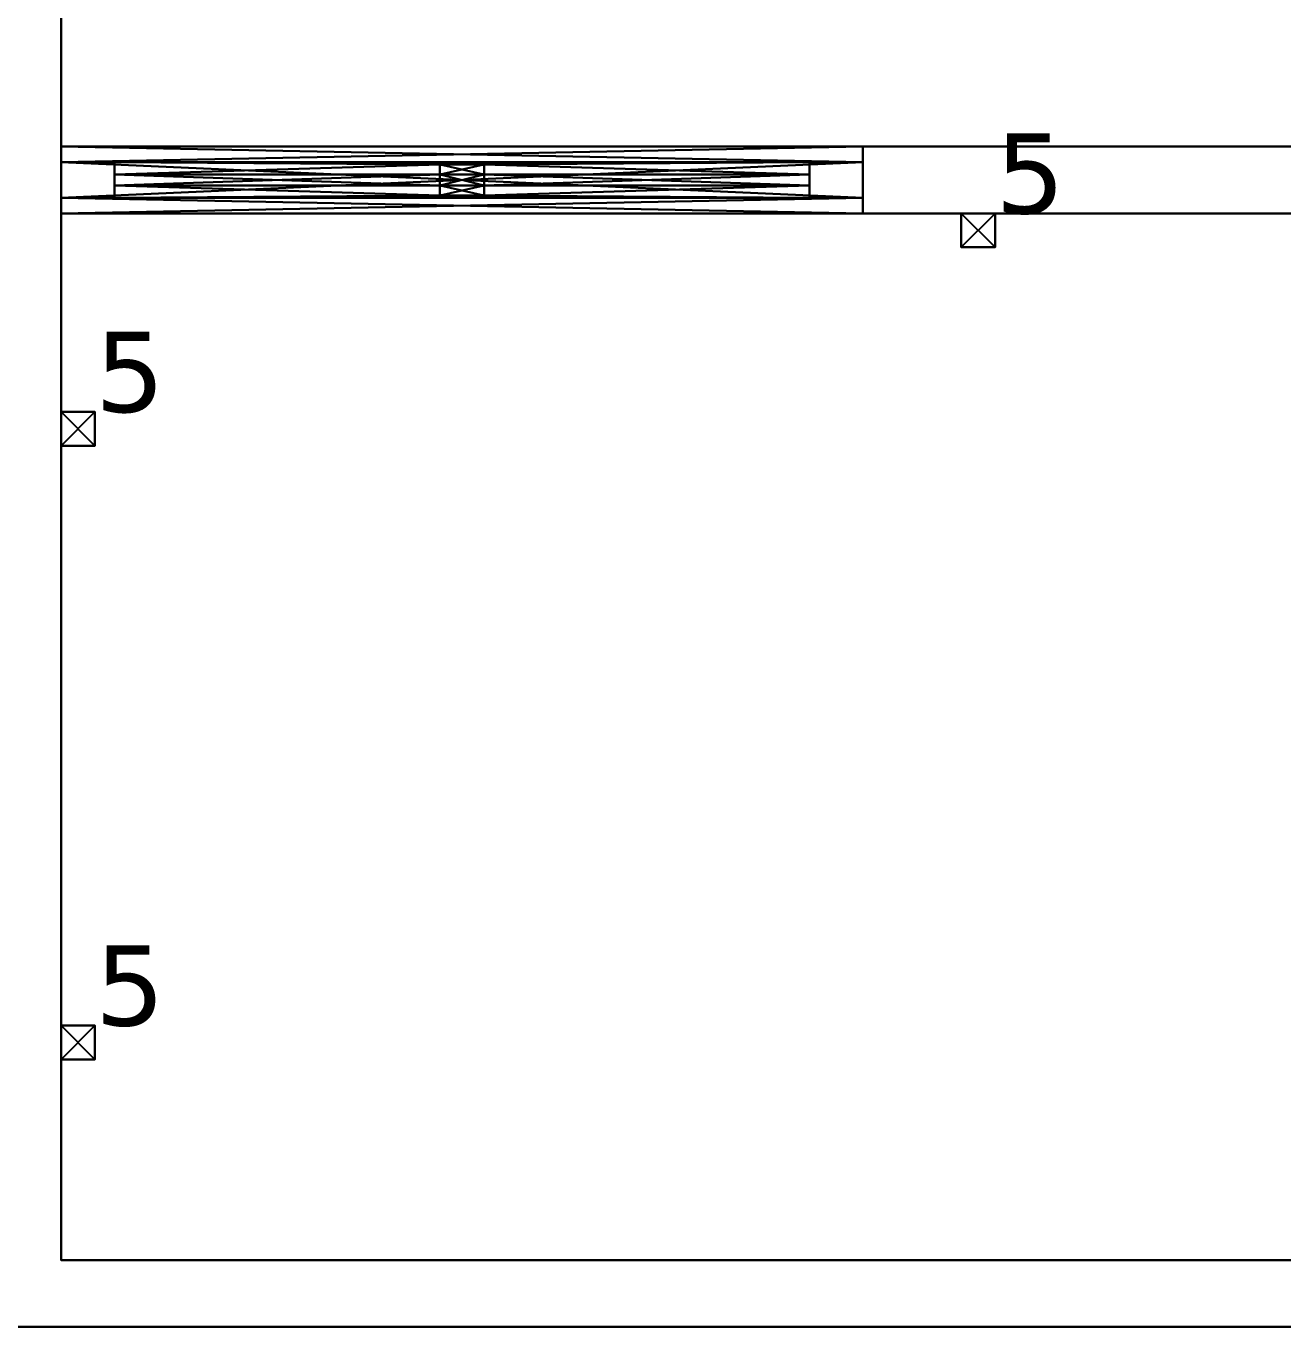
# Model space of a CAD drawing. Header units: inches. Extents: x -19.5 to 34.9, y -20.6 to 23.1.
# Drawn here: x -11.379 to -8.557, y -20.55 to -17.629 of the extents above; entities that cross this region are included whole.
import ezdxf

# ---------------------------------------------------------------- set-up
doc = ezdxf.new("R2010")
doc.units = ezdxf.units.IN
doc.header["$MEASUREMENT"] = 0
for name, color, linetype, true_color in [('DLX_APERT', 7, 'Continuous', 0x969696), ('DLX_CONT', 7, 'Continuous', 0x969696), ('DLX_LUM', 7, 'Continuous', 0x7f7f7f), ('DLX_LUMKEY_IDX', 7, 'Continuous', 0x969696)]:
    doc.layers.add(name, color=color, linetype=linetype, true_color=true_color)
doc.styles.add('TableTextStyle', font='')
doc.styles.get('TableTextStyle').set_extended_font_data('VERDANA.TTF')

# ---------------------------------------------------------------- blocks, each defined once
blk = doc.blocks.new('810_0_0')
mesh = blk.add_polyface()
corners = [(-0.05, -0.0125, 0.555), (-0.78, -0.0125, -0.555), (-0.05, -0.0125, -0.555), (-0.78, -0.0125, -0.555), (-0.05, -0.0125, 0.555), (-0.78, -0.0125, 0.555), (-0.05, 0.0125, -0.555), (-0.78, 0.0125, 0.555), (-0.05, 0.0125, 0.555), (-0.78, 0.0125, 0.555), (-0.05, 0.0125, -0.555), (-0.78, 0.0125, -0.555), (0.05, -0.0125, 0.555), (0.78, -0.0125, -0.555), (0.78, -0.0125, 0.555), (0.78, -0.0125, -0.555), (0.05, -0.0125, 0.555), (0.05, -0.0125, -0.555), (0.05, 0.0125, -0.555), (0.78, 0.0125, 0.555), (0.78, 0.0125, -0.555), (0.78, 0.0125, 0.555), (0.05, 0.0125, -0.555), (0.05, 0.0125, 0.555)]
mesh.append_faces([[corners[k] for k in face] for face in [(0, 1, 2), (3, 4, 5), (6, 7, 8), (9, 10, 11), (12, 13, 14), (15, 16, 17), (18, 19, 20), (21, 22, 23)]])
blk = doc.blocks.new('810_0_1')
mesh = blk.add_polyface()
corners = [(-0.9, 0.04, 0.675), (0.9, -0.04, 0.675), (0.9, 0.04, 0.675), (0.9, -0.04, 0.675), (-0.9, 0.04, 0.675), (-0.9, -0.04, 0.675), (0.9, 0.04, 0.675), (0.9, -0.04, -0.675), (0.9, 0.04, -0.675), (0.9, -0.04, -0.675), (0.9, 0.04, 0.675), (0.9, -0.04, 0.675), (0.9, 0.04, -0.675), (-0.9, -0.04, -0.675), (-0.9, 0.04, -0.675), (-0.9, -0.04, -0.675), (0.9, 0.04, -0.675), (0.9, -0.04, -0.675), (-0.9, 0.04, -0.675), (-0.9, -0.04, 0.675), (-0.9, 0.04, 0.675), (-0.9, -0.04, 0.675), (-0.9, 0.04, -0.675), (-0.9, -0.04, -0.675), (-0.78, -0.04, 0.555), (0.9, -0.04, 0.675), (-0.9, -0.04, 0.675), (-0.78, -0.04, -0.555), (-0.9, -0.04, 0.675), (-0.9, -0.04, -0.675), (-0.78, -0.04, 0.555), (-0.9, -0.04, 0.675), (-0.78, -0.04, -0.555), (0.78, -0.04, 0.555), (0.9, -0.04, 0.675), (-0.78, -0.04, 0.555), (0.78, -0.04, 0.555), (0.9, -0.04, -0.675), (0.9, -0.04, 0.675), (0.78, -0.04, -0.555), (0.9, -0.04, -0.675), (0.78, -0.04, 0.555), (0.78, -0.04, -0.555), (-0.9, -0.04, -0.675), (0.9, -0.04, -0.675), (-0.9, -0.04, -0.675), (0.78, -0.04, -0.555), (-0.78, -0.04, -0.555), (-0.78, 0.04, -0.555), (0.9, 0.04, -0.675), (-0.9, 0.04, -0.675), (-0.78, 0.04, 0.555), (-0.9, 0.04, -0.675), (-0.9, 0.04, 0.675), (-0.78, 0.04, -0.555), (-0.9, 0.04, -0.675), (-0.78, 0.04, 0.555), (0.78, 0.04, -0.555), (0.9, 0.04, -0.675), (-0.78, 0.04, -0.555), (0.78, 0.04, -0.555), (0.9, 0.04, 0.675), (0.9, 0.04, -0.675), (0.78, 0.04, 0.555), (0.9, 0.04, 0.675), (0.78, 0.04, -0.555), (0.78, 0.04, 0.555), (-0.9, 0.04, 0.675), (0.9, 0.04, 0.675), (-0.9, 0.04, 0.675), (0.78, 0.04, 0.555), (-0.78, 0.04, 0.555), (0.78, 0.0125, 0.555), (0.05, 0.035, 0.555), (0.78, 0.04, 0.555), (-0.78, 0.0125, 0.555), (-0.05, 0.035, 0.555), (-0.05, 0.0125, 0.555), (-0.78, 0.04, 0.555), (-0.05, 0.035, 0.555), (-0.78, 0.0125, 0.555), (0.78, 0.04, 0.555), (-0.05, 0.035, 0.555), (-0.78, 0.04, 0.555), (0.78, 0.04, 0.555), (0.05, 0.035, 0.555), (-0.05, 0.035, 0.555), (0.05, 0.035, 0.555), (0.78, 0.0125, 0.555), (0.05, 0.0125, 0.555), (0.78, 0.04, -0.555), (0.78, 0.0125, 0.555), (0.78, 0.04, 0.555), (0.78, 0.0125, 0.555), (0.78, 0.04, -0.555), (0.78, 0.0125, -0.555), (-0.78, -0.0125, -0.555), (-0.78, 0.0125, 0.555), (-0.78, -0.0125, 0.555), (-0.78, 0.0125, 0.555), (-0.78, -0.0125, -0.555), (-0.78, 0.0125, -0.555), (0.05, -0.035, -0.555), (0.78, -0.04, -0.555), (0.78, -0.0125, -0.555), (0.05, -0.035, -0.555), (0.78, -0.0125, -0.555), (0.05, -0.0125, -0.555), (0.05, -0.035, -0.555), (-0.78, -0.04, -0.555), (0.78, -0.04, -0.555), (-0.05, -0.035, -0.555), (-0.78, -0.04, -0.555), (0.05, -0.035, -0.555), (-0.05, -0.035, -0.555), (-0.78, -0.0125, -0.555), (-0.78, -0.04, -0.555), (-0.78, -0.0125, -0.555), (-0.05, -0.035, -0.555), (-0.05, -0.0125, -0.555), (-0.78, 0.0125, 0.555), (-0.05, -0.0125, 0.555), (-0.78, -0.0125, 0.555), (-0.05, -0.0125, 0.555), (-0.78, 0.0125, 0.555), (-0.05, 0.0125, 0.555), (-0.78, -0.04, -0.555), (-0.78, -0.0125, 0.555), (-0.78, -0.04, 0.555), (-0.78, -0.0125, 0.555), (-0.78, -0.04, -0.555), (-0.78, -0.0125, -0.555), (-0.78, 0.04, 0.555), (-0.78, 0.0125, -0.555), (-0.78, 0.04, -0.555), (-0.78, 0.0125, -0.555), (-0.78, 0.04, 0.555), (-0.78, 0.0125, 0.555), (-0.05, -0.0125, -0.555), (-0.78, 0.0125, -0.555), (-0.78, -0.0125, -0.555), (-0.78, 0.0125, -0.555), (-0.05, -0.0125, -0.555), (-0.05, 0.0125, -0.555), (0.05, -0.0125, 0.555), (0.78, 0.0125, 0.555), (0.78, -0.0125, 0.555), (0.78, 0.0125, 0.555), (0.05, -0.0125, 0.555), (0.05, 0.0125, 0.555), (0.78, -0.04, 0.555), (0.78, -0.0125, -0.555), (0.78, -0.04, -0.555), (0.78, -0.0125, -0.555), (0.78, -0.04, 0.555), (0.78, -0.0125, 0.555), (0.78, 0.0125, -0.555), (0.78, -0.0125, 0.555), (0.78, 0.0125, 0.555), (0.78, -0.0125, 0.555), (0.78, 0.0125, -0.555), (0.78, -0.0125, -0.555), (0.78, 0.0125, -0.555), (0.05, -0.0125, -0.555), (0.78, -0.0125, -0.555), (0.05, -0.0125, -0.555), (0.78, 0.0125, -0.555), (0.05, 0.0125, -0.555), (-0.05, -0.035, 0.555), (-0.78, -0.04, 0.555), (-0.78, -0.0125, 0.555), (-0.05, -0.035, 0.555), (-0.78, -0.0125, 0.555), (-0.05, -0.0125, 0.555), (-0.05, -0.035, 0.555), (0.78, -0.04, 0.555), (-0.78, -0.04, 0.555), (0.05, -0.035, 0.555), (0.78, -0.04, 0.555), (-0.05, -0.035, 0.555), (0.05, -0.035, 0.555), (0.78, -0.0125, 0.555), (0.78, -0.04, 0.555), (0.78, -0.0125, 0.555), (0.05, -0.035, 0.555), (0.05, -0.0125, 0.555)]
mesh.append_faces([[corners[k] for k in face] for face in [(0, 1, 2), (3, 4, 5), (6, 7, 8), (9, 10, 11), (12, 13, 14), (15, 16, 17), (18, 19, 20), (21, 22, 23), (24, 25, 26), (27, 28, 29), (30, 31, 32), (33, 34, 35), (36, 37, 38), (39, 40, 41), (42, 43, 44), (45, 46, 47), (48, 49, 50), (51, 52, 53), (54, 55, 56), (57, 58, 59), (60, 61, 62), (63, 64, 65), (66, 67, 68), (69, 70, 71), (72, 73, 74), (75, 76, 77), (78, 79, 80), (81, 82, 83), (84, 85, 86), (87, 88, 89), (90, 91, 92), (93, 94, 95), (96, 97, 98), (99, 100, 101), (102, 103, 104), (105, 106, 107), (108, 109, 110), (111, 112, 113), (114, 115, 116), (117, 118, 119), (120, 121, 122), (123, 124, 125), (126, 127, 128), (129, 130, 131), (132, 133, 134), (135, 136, 137), (138, 139, 140), (141, 142, 143), (144, 145, 146), (147, 148, 149), (150, 151, 152), (153, 154, 155), (156, 157, 158), (159, 160, 161), (162, 163, 164), (165, 166, 167), (168, 169, 170), (171, 172, 173), (174, 175, 176), (177, 178, 179), (180, 181, 182), (183, 184, 185)]])
blk = doc.blocks.new('810_0_2')
mesh = blk.add_polyface()
corners = [(0.78, 0.04, -0.555), (0.05, 0.035, -0.555), (0.78, 0.0125, -0.555), (0.78, 0.0125, -0.555), (0.05, 0.035, -0.555), (0.05, 0.0125, -0.555), (-0.78, 0.04, -0.555), (0.05, 0.035, -0.555), (0.78, 0.04, -0.555), (-0.78, 0.04, -0.555), (-0.05, 0.035, -0.555), (0.05, 0.035, -0.555), (-0.78, 0.0125, -0.555), (-0.05, 0.035, -0.555), (-0.78, 0.04, -0.555), (-0.05, 0.035, -0.555), (-0.78, 0.0125, -0.555), (-0.05, 0.0125, -0.555)]
mesh.append_faces([[corners[k] for k in face] for face in [(0, 1, 2), (3, 4, 5), (6, 7, 8), (9, 10, 11), (12, 13, 14), (15, 16, 17)]])
blk = doc.blocks.new('810_0_3')
mesh = blk.add_polyface()
corners = [(-0.05, -0.035, 0.555), (-0.05, -0.0125, -0.555), (-0.05, -0.035, -0.555), (-0.05, -0.0125, -0.555), (-0.05, -0.035, 0.555), (-0.05, -0.0125, 0.555), (-0.05, -0.0125, 0.555), (-0.05, 0.0125, -0.555), (-0.05, -0.0125, -0.555), (-0.05, 0.0125, -0.555), (-0.05, -0.0125, 0.555), (-0.05, 0.0125, 0.555), (-0.05, -0.035, -0.555), (0.05, -0.035, 0.555), (-0.05, -0.035, 0.555), (0.05, -0.035, 0.555), (-0.05, -0.035, -0.555), (0.05, -0.035, -0.555), (0.05, -0.035, -0.555), (0.05, -0.0125, 0.555), (0.05, -0.035, 0.555), (0.05, -0.0125, 0.555), (0.05, -0.035, -0.555), (0.05, -0.0125, -0.555), (0.05, 0.0125, 0.555), (0.05, -0.0125, -0.555), (0.05, 0.0125, -0.555), (0.05, -0.0125, -0.555), (0.05, 0.0125, 0.555), (0.05, -0.0125, 0.555), (0.05, 0.0125, -0.555), (0.05, 0.035, 0.555), (0.05, 0.0125, 0.555), (0.05, 0.035, 0.555), (0.05, 0.0125, -0.555), (0.05, 0.035, -0.555), (-0.05, 0.035, 0.555), (0.05, 0.035, -0.555), (-0.05, 0.035, -0.555), (0.05, 0.035, -0.555), (-0.05, 0.035, 0.555), (0.05, 0.035, 0.555), (-0.05, 0.035, -0.555), (-0.05, 0.0125, 0.555), (-0.05, 0.035, 0.555), (-0.05, 0.0125, 0.555), (-0.05, 0.035, -0.555), (-0.05, 0.0125, -0.555)]
mesh.append_faces([[corners[k] for k in face] for face in [(0, 1, 2), (3, 4, 5), (6, 7, 8), (9, 10, 11), (12, 13, 14), (15, 16, 17), (18, 19, 20), (21, 22, 23), (24, 25, 26), (27, 28, 29), (30, 31, 32), (33, 34, 35), (36, 37, 38), (39, 40, 41), (42, 43, 44), (45, 46, 47)]])
blk = doc.blocks.new('810_0_4')
mesh = blk.add_polyface()
corners = [(-0.05, 0.0125, 0.555), (0.05, -0.0125, 0.555), (-0.05, -0.0125, 0.555), (0.05, 0.0125, 0.555), (-0.05, 0.035, 0.555), (0.05, 0.035, 0.555), (0.05, 0.0125, 0.555), (-0.05, 0.0125, 0.555), (-0.05, 0.035, 0.555), (-0.05, -0.035, 0.555), (0.05, -0.0125, 0.555), (0.05, -0.035, 0.555), (-0.05, -0.0125, 0.555), (0.05, -0.0125, 0.555), (-0.05, -0.035, 0.555), (0.05, -0.0125, 0.555), (-0.05, 0.0125, 0.555), (0.05, 0.0125, 0.555)]
mesh.append_faces([[corners[k] for k in face] for face in [(0, 1, 2), (3, 4, 5), (6, 7, 8), (9, 10, 11), (12, 13, 14), (15, 16, 17)]])
blk = doc.blocks.new('810_0_5')
mesh = blk.add_polyface()
corners = [(0.05, 0.0125, -0.555), (-0.05, -0.0125, -0.555), (0.05, -0.0125, -0.555), (-0.05, 0.035, -0.555), (0.05, 0.0125, -0.555), (0.05, 0.035, -0.555), (-0.05, 0.0125, -0.555), (0.05, 0.0125, -0.555), (-0.05, 0.035, -0.555), (0.05, -0.0125, -0.555), (-0.05, -0.035, -0.555), (0.05, -0.035, -0.555), (0.05, -0.0125, -0.555), (-0.05, -0.0125, -0.555), (-0.05, -0.035, -0.555), (-0.05, -0.0125, -0.555), (0.05, 0.0125, -0.555), (-0.05, 0.0125, -0.555)]
mesh.append_faces([[corners[k] for k in face] for face in [(0, 1, 2), (3, 4, 5), (6, 7, 8), (9, 10, 11), (12, 13, 14), (15, 16, 17)]])
blk = doc.blocks.new('810_0_6')
mesh = blk.add_polyface()
corners = [(0.05, 0.0125, -0.555), (-0.05, -0.0125, -0.555), (-0.05, 0.0125, -0.555), (0.05, 0.035, -0.555), (-0.05, 0.0125, -0.555), (-0.05, 0.035, -0.555), (0.05, 0.0125, -0.555), (-0.05, 0.0125, -0.555), (0.05, 0.035, -0.555), (0.05, -0.0125, -0.555), (-0.05, -0.0125, -0.555), (0.05, 0.0125, -0.555), (0.05, -0.0125, -0.555), (-0.05, -0.035, -0.555), (-0.05, -0.0125, -0.555), (-0.05, -0.035, -0.555), (0.05, -0.0125, -0.555), (0.05, -0.035, -0.555), (0.05, -0.0125, 0.555), (-0.05, 0.0125, 0.555), (-0.05, -0.0125, 0.555), (0.05, -0.035, 0.555), (-0.05, -0.0125, 0.555), (-0.05, -0.035, 0.555), (0.05, -0.0125, 0.555), (-0.05, -0.0125, 0.555), (0.05, -0.035, 0.555), (0.05, 0.0125, 0.555), (-0.05, 0.0125, 0.555), (0.05, -0.0125, 0.555), (0.05, 0.0125, 0.555), (-0.05, 0.035, 0.555), (-0.05, 0.0125, 0.555), (-0.05, 0.035, 0.555), (0.05, 0.0125, 0.555), (0.05, 0.035, 0.555), (-0.05, 0.0125, 0.555), (-0.05, -0.0125, -0.555), (-0.05, 0.0125, -0.555), (-0.05, -0.0125, -0.555), (-0.05, 0.0125, 0.555), (-0.05, -0.0125, 0.555), (-0.78, -0.0125, 0.555), (-0.05, 0.0125, 0.555), (-0.78, 0.0125, 0.555), (-0.05, 0.0125, 0.555), (-0.78, -0.0125, 0.555), (-0.05, -0.0125, 0.555), (-0.78, 0.0125, -0.555), (-0.05, -0.0125, -0.555), (-0.78, -0.0125, -0.555), (-0.05, -0.0125, -0.555), (-0.78, 0.0125, -0.555), (-0.05, 0.0125, -0.555), (-0.78, 0.0125, -0.555), (-0.78, -0.0125, 0.555), (-0.78, 0.0125, 0.555), (-0.78, -0.0125, 0.555), (-0.78, 0.0125, -0.555), (-0.78, -0.0125, -0.555), (0.05, 0.0125, -0.555), (0.05, -0.0125, 0.555), (0.05, 0.0125, 0.555), (0.05, -0.0125, 0.555), (0.05, 0.0125, -0.555), (0.05, -0.0125, -0.555), (0.05, 0.0125, 0.555), (0.78, -0.0125, 0.555), (0.78, 0.0125, 0.555), (0.78, -0.0125, 0.555), (0.05, 0.0125, 0.555), (0.05, -0.0125, 0.555), (0.78, 0.0125, 0.555), (0.78, -0.0125, -0.555), (0.78, 0.0125, -0.555), (0.78, -0.0125, -0.555), (0.78, 0.0125, 0.555), (0.78, -0.0125, 0.555), (0.05, -0.0125, -0.555), (0.78, 0.0125, -0.555), (0.78, -0.0125, -0.555), (0.78, 0.0125, -0.555), (0.05, -0.0125, -0.555), (0.05, 0.0125, -0.555)]
mesh.append_faces([[corners[k] for k in face] for face in [(0, 1, 2), (3, 4, 5), (6, 7, 8), (9, 10, 11), (12, 13, 14), (15, 16, 17), (18, 19, 20), (21, 22, 23), (24, 25, 26), (27, 28, 29), (30, 31, 32), (33, 34, 35), (36, 37, 38), (39, 40, 41), (42, 43, 44), (45, 46, 47), (48, 49, 50), (51, 52, 53), (54, 55, 56), (57, 58, 59), (60, 61, 62), (63, 64, 65), (66, 67, 68), (69, 70, 71), (72, 73, 74), (75, 76, 77), (78, 79, 80), (81, 82, 83)]])
blk = doc.blocks.new('2565_2_0')
mesh = blk.add_polyface()
corners = [(0.038, 0.038, -0.1), (0.038, -0.038), (0.038, -0.038, -0.1), (0.038, -0.038), (0.038, 0.038, -0.1), (0.038, 0.038), (0.038, -0.038, -0.1), (-0.038, -0.038), (-0.038, -0.038, -0.1), (-0.038, -0.038), (0.038, -0.038, -0.1), (0.038, -0.038), (-0.038, -0.038, -0.1), (-0.038, 0.038), (-0.038, 0.038, -0.1), (-0.038, 0.038), (-0.038, -0.038, -0.1), (-0.038, -0.038), (-0.038, 0.038, -0.1), (0.038, 0.038), (0.038, 0.038, -0.1), (0.038, 0.038), (-0.038, 0.038, -0.1), (-0.038, 0.038)]
mesh.append_faces([[corners[k] for k in face] for face in [(0, 1, 2), (3, 4, 5), (6, 7, 8), (9, 10, 11), (12, 13, 14), (15, 16, 17), (18, 19, 20), (21, 22, 23)]])
blk = doc.blocks.new('2565_2_1')
mesh = blk.add_polyface()
corners = [(0.038, 0.038), (-0.038, -0.038), (0.038, -0.038), (-0.038, -0.038), (0.038, 0.038), (-0.038, 0.038), (-0.038, 0.038, -0.1), (0.038, -0.038, -0.1), (-0.038, -0.038, -0.1), (0.038, -0.038, -0.1), (-0.038, 0.038, -0.1), (0.038, 0.038, -0.1)]
mesh.append_faces([[corners[k] for k in face] for face in [(0, 1, 2), (3, 4, 5), (6, 7, 8), (9, 10, 11)]])

msp = doc.modelspace()

# ---------------------------------------------------------------- linework, layer by layer
at = {"layer": 'DLX_CONT'}
for points in [[(-11.3, -12.1, 0), (-11.3, -17.9, 0)], [(-11.3, -17.9, 0), (-6.8, -17.9, 0)], [(-5.3, -18.05, 0), (-11.3, -18.05, 0)], [(-11.3, -18.05, 0), (-11.3, -20.4, 0)], [(-11.3, -20.4, 0), (-5.3, -20.4, 0)], [(-16.6, -20.55, 0), (0, -20.55, 0)]]:
    msp.add_polyline3d(points, dxfattribs=at)

# ---------------------------------------------------------------- block references
at = {"layer": 'DLX_APERT', "rotation": 180}
for name in ['810_0_1', '810_0_1', '810_0_1', '810_0_6', '810_0_6', '810_0_6', '810_0_0', '810_0_0', '810_0_0', '810_0_3', '810_0_4', '810_0_5', '810_0_3', '810_0_4', '810_0_5', '810_0_3', '810_0_4', '810_0_5', '810_0_2', '810_0_2', '810_0_2']:
    msp.add_blockref(name, (-10.4, -17.975, 1.475), dxfattribs=at)
at = {"layer": 'DLX_CONT', "rotation": 180}
for name in ['810_0_1', '810_0_1', '810_0_1', '810_0_6', '810_0_6', '810_0_6', '810_0_0', '810_0_0', '810_0_0', '810_0_3', '810_0_4', '810_0_5', '810_0_3', '810_0_4', '810_0_5', '810_0_3', '810_0_4', '810_0_5', '810_0_2', '810_0_2', '810_0_2']:
    msp.add_blockref(name, (-10.4, -17.975, 1.475), dxfattribs=at)
at = {"layer": 'DLX_LUM'}
for name, p in [('2565_2_0', (-9.241, -18.088, 3)), ('2565_2_1', (-9.241, -18.088, 3)), ('2565_2_0', (-9.241, -18.088, 3)), ('2565_2_1', (-9.241, -18.088, 3)), ('2565_2_0', (-11.262, -18.5338, 3)), ('2565_2_1', (-11.262, -18.5338, 3)), ('2565_2_0', (-11.262, -18.5338, 3)), ('2565_2_1', (-11.262, -18.5338, 3)), ('2565_2_0', (-11.262, -19.9113, 3)), ('2565_2_1', (-11.262, -19.9113, 3)), ('2565_2_0', (-11.262, -19.9113, 3)), ('2565_2_1', (-11.262, -19.9113, 3))]:
    msp.add_blockref(name, p, dxfattribs=at)

# ---------------------------------------------------------------- texts
at = {"layer": 'DLX_LUMKEY_IDX', "style": 'TableTextStyle'}
for p in [(-9.203, -18.05, 3), (-11.224, -18.4958, 3), (-11.224, -19.8733, 3)]:
    msp.add_text('5', height=0.18, dxfattribs=at).set_placement(p)

# ---------------------------------------------------------------- meshes
at = {"layer": 'DLX_CONT'}
mesh = msp.add_polyface(dxfattribs=at)
corners = [(0, -3.6825, 3), (1.4773, -9.3749), (1.4773, -9.3749, 3), (1.4773, -9.3749), (0, -3.6825, 3), (0, -3.6825), (0, -15.1, 0.8), (2.15, -15.1, 3), (2.15, -15.1), (0, -15.1, 0.8), (2.15, -15.1), (0, -15.1), (0, -15.1, 2.15), (2.15, -15.1, 3), (0, -15.1, 0.8), (2.15, -15.1, 3), (0, -15.1, 2.15), (0, -15.1, 3), (2.15, -18.55, 3), (2.15, -15.5, 2.15), (2.15, -15.1, 3), (2.15, -15.1, 3), (2.15, -15.5, 0.8), (2.15, -15.1), (2.15, -15.1, 3), (2.15, -15.5, 2.15), (2.15, -15.5, 0.8), (2.15, -15.5, 0.8), (2.15, -18.55), (2.15, -15.1), (2.15, -16.5, 0.8), (2.15, -18.55), (2.15, -15.5, 0.8), (2.15, -18.55, 3), (2.15, -16.5, 2.15), (2.15, -15.5, 2.15), (2.15, -18.55, 3), (2.15, -17.15, 2.15), (2.15, -16.5, 2.15), (2.15, -18.55, 3), (2.15, -18.15, 2.15), (2.15, -17.15, 2.15), (2.15, -18.55), (2.15, -18.15, 2.15), (2.15, -18.55, 3), (2.15, -18.55), (2.15, -18.15, 0.8), (2.15, -18.15, 2.15), (2.15, -17.15, 2.15), (2.15, -16.5, 0.8), (2.15, -16.5, 2.15), (2.15, -17.15, 0.8), (2.15, -16.5, 0.8), (2.15, -17.15, 2.15), (2.15, -17.15, 0.8), (2.15, -18.55), (2.15, -16.5, 0.8), (2.15, -18.55), (2.15, -17.15, 0.8), (2.15, -18.15, 0.8), (2.15, -18.55, 3), (0, -18.55, 0.8), (2.15, -18.55), (2.15, -18.55), (0, -18.55, 0.8), (0, -18.55), (2.15, -18.55, 3), (0, -18.55, 2.15), (0, -18.55, 0.8), (0, -18.55, 2.15), (2.15, -18.55, 3), (0, -18.55, 3), (-12.7451, -20.55, 2.15), (0, -20.55), (0, -20.55, 3), (0, -20.55), (-15.2, -20.55, 0.8), (-16.6, -20.55), (0, -20.55), (-12.7451, -20.55, 0.8), (-15.2, -20.55, 0.8), (-15.2, -20.55, 0.8), (-16.6, -20.55, 3), (-16.6, -20.55), (-15.2, -20.55, 2.15), (-16.6, -20.55, 3), (-15.2, -20.55, 0.8), (-15.2, -20.55, 2.15), (0, -20.55, 3), (-16.6, -20.55, 3), (-12.7451, -20.55, 2.15), (0, -20.55, 3), (-15.2, -20.55, 2.15), (0, -20.55), (-12.7451, -20.55, 2.15), (-12.7451, -20.55, 0.8), (-19.45, -9.45, 3), (-16.6, -9.45), (-16.6, -9.45, 3), (-16.6, -9.45), (-19.45, -9.45, 3), (-19.45, -9.45), (-19.45, -6.3, 3), (-19.45, -9.45), (-19.45, -9.45, 3), (-19.45, -9.45), (-19.45, -6.3, 3), (-19.45, -6.3), (-16.7, -6.2462, 3), (-19.45, -6.3), (-19.45, -6.3, 3), (-19.45, -6.3), (-16.7, -6.2462, 3), (-16.7, -6.2462), (-16.7, 0, 3), (-16.7, -6.2462), (-16.7, -6.2462, 3), (-16.7, -6.2462), (-16.7, 0, 3), (-16.7, 0), (0, -2.4, 2.15), (0, 0, 3), (0, -3.0625, 3), (0, 0, 3), (0, -0.4, 0.8), (0, 0), (0, 0, 3), (0, -0.4, 2.15), (0, -0.4, 0.8), (0, -0.4, 0.8), (0, -3.0625), (0, 0), (0, -2.4, 0.8), (0, -3.0625), (0, -0.4, 0.8), (0, -2.4, 0.8), (0, -3.0625, 3), (0, -3.0625), (0, -2.4, 2.15), (0, -3.0625, 3), (0, -2.4, 0.8), (0, 0, 3), (0, -2.4, 2.15), (0, -0.4, 2.15), (1.1003, -3.1554, 3), (0, -3.0625), (0, -3.0625, 3), (0, -3.0625), (1.1003, -3.1554, 3), (1.1003, -3.1554), (1.8842, -3.4123, 3), (1.1003, -3.1554), (1.1003, -3.1554, 3), (1.1003, -3.1554), (1.8842, -3.4123, 3), (1.8842, -3.4123), (2.8152, -4.0848, 3), (1.8842, -3.4123), (1.8842, -3.4123, 3), (1.8842, -3.4123), (2.8152, -4.0848, 3), (2.8152, -4.0848), (3.5596, -5.3459, 3), (2.8152, -4.0848), (2.8152, -4.0848, 3), (2.8152, -4.0848), (3.5596, -5.3459, 3), (3.5596, -5.3459), (3.6841, -6.6467, 3), (3.5596, -5.3459), (3.5596, -5.3459, 3), (3.5596, -5.3459), (3.6841, -6.6467, 3), (3.6841, -6.6467), (3.4147, -7.6975, 3), (3.6841, -6.6467), (3.6841, -6.6467, 3), (3.6841, -6.6467), (3.4147, -7.6975, 3), (3.4147, -7.6975), (3.0016, -8.3447, 3), (3.4147, -7.6975), (3.4147, -7.6975, 3), (3.4147, -7.6975), (3.0016, -8.3447, 3), (3.0016, -8.3447), (2.6555, -8.7072, 3), (3.0016, -8.3447), (3.0016, -8.3447, 3), (3.0016, -8.3447), (2.6555, -8.7072, 3), (2.6555, -8.7072), (2.1245, -9.0574, 3), (2.6555, -8.7072), (2.6555, -8.7072, 3), (2.6555, -8.7072), (2.1245, -9.0574, 3), (2.1245, -9.0574), (1.4773, -9.3749, 3), (2.1245, -9.0574), (2.1245, -9.0574, 3), (2.1245, -9.0574), (1.4773, -9.3749, 3), (1.4773, -9.3749), (-16.6, -9.45, 3), (-16.6, -20.55), (-16.6, -20.55, 3), (-16.6, -20.55), (-16.6, -9.45, 3), (-16.6, -9.45), (-6.4984, 0, 2), (-16.7, 0), (-16.7, 0, 3), (-4.15, 0, 0.8), (-5.51, 0, 2), (-4.15, 0, 2.15), (-4.15, 0, 0.8), (-5.51, 0), (-5.51, 0, 2), (-4.15, 0, 0.8), (0, 0), (-5.51, 0), (-1.15, 0, 0.8), (0, 0), (-4.15, 0, 0.8), (-1.15, 0, 0.8), (0, 0, 3), (0, 0), (-1.15, 0, 2.15), (0, 0, 3), (-1.15, 0, 0.8), (-1.15, 0, 2.15), (-16.7, 0, 3), (0, 0, 3), (-4.15, 0, 2.15), (-16.7, 0, 3), (-1.15, 0, 2.15), (-5.51, 0, 2), (-16.7, 0, 3), (-4.15, 0, 2.15), (-6.4984, 0, 2), (-16.7, 0, 3), (-5.51, 0, 2), (-16.7, 0), (-6.4984, 0, 2), (-6.4984, 0), (0, -20.05, 2.15), (0, -18.55, 3), (0, -20.55, 3), (0, -20.05, 0.8), (0, -18.55), (0, -18.55, 0.8), (0, -20.05, 0.8), (0, -20.55), (0, -18.55), (0, -20.05, 0.8), (0, -20.55, 3), (0, -20.55), (0, -20.05, 2.15), (0, -20.55, 3), (0, -20.05, 0.8), (0, -18.55, 3), (0, -20.05, 2.15), (0, -18.55, 2.15), (0, -13.6, 2.15), (0, -3.6825, 3), (0, -15.1, 3), (0, -15.1), (0, -13.6, 0.8), (0, -15.1, 0.8), (0, -6.3), (0, -13.6, 0.8), (0, -15.1), (0, -6.3), (0, -12.35, 0.8), (0, -13.6, 0.8), (0, -6.3), (0, -10.35, 0.8), (0, -12.35, 0.8), (0, -6.3, 2), (0, -10.35, 0.8), (0, -6.3), (0, -6.3, 2), (0, -10.35, 2.15), (0, -10.35, 0.8), (0, -13.6, 2.15), (0, -15.1, 3), (0, -15.1, 2.15), (0, -12.35, 0.8), (0, -13.6, 2.15), (0, -13.6, 0.8), (0, -12.35, 2.15), (0, -13.6, 2.15), (0, -12.35, 0.8), (0, -12.35, 2.15), (0, -3.6825, 3), (0, -13.6, 2.15), (0, -10.35, 2.15), (0, -3.6825, 3), (0, -12.35, 2.15), (0, -6.3, 2), (0, -3.6825, 3), (0, -10.35, 2.15), (0, -5.0123, 2), (0, -3.6825, 3), (0, -6.3, 2), (0, -5.0123, 2), (0, -3.6825), (0, -3.6825, 3), (0, -3.6825), (0, -5.0123, 2), (0, -5.0123)]
mesh.append_faces([[corners[k] for k in face] for face in [(0, 1, 2), (3, 4, 5), (6, 7, 8), (9, 10, 11), (12, 13, 14), (15, 16, 17), (18, 19, 20), (21, 22, 23), (24, 25, 26), (27, 28, 29), (30, 31, 32), (33, 34, 35), (36, 37, 38), (39, 40, 41), (42, 43, 44), (45, 46, 47), (48, 49, 50), (51, 52, 53), (54, 55, 56), (57, 58, 59), (60, 61, 62), (63, 64, 65), (66, 67, 68), (69, 70, 71), (72, 73, 74), (75, 76, 77), (78, 79, 80), (81, 82, 83), (84, 85, 86), (87, 88, 89), (90, 91, 92), (93, 94, 95), (96, 97, 98), (99, 100, 101), (102, 103, 104), (105, 106, 107), (108, 109, 110), (111, 112, 113), (114, 115, 116), (117, 118, 119), (120, 121, 122), (123, 124, 125), (126, 127, 128), (129, 130, 131), (132, 133, 134), (135, 136, 137), (138, 139, 140), (141, 142, 143), (144, 145, 146), (147, 148, 149), (150, 151, 152), (153, 154, 155), (156, 157, 158), (159, 160, 161), (162, 163, 164), (165, 166, 167), (168, 169, 170), (171, 172, 173), (174, 175, 176), (177, 178, 179), (180, 181, 182), (183, 184, 185), (186, 187, 188), (189, 190, 191), (192, 193, 194), (195, 196, 197), (198, 199, 200), (201, 202, 203), (204, 205, 206), (207, 208, 209), (210, 211, 212), (213, 214, 215), (216, 217, 218), (219, 220, 221), (222, 223, 224), (225, 226, 227), (228, 229, 230), (231, 232, 233), (234, 235, 236), (237, 238, 239), (240, 241, 242), (243, 244, 245), (246, 247, 248), (249, 250, 251), (252, 253, 254), (255, 256, 257), (258, 259, 260), (261, 262, 263), (264, 265, 266), (267, 268, 269), (270, 271, 272), (273, 274, 275), (276, 277, 278), (279, 280, 281), (282, 283, 284), (285, 286, 287), (288, 289, 290), (291, 292, 293), (294, 295, 296), (297, 298, 299), (300, 301, 302), (303, 304, 305), (306, 307, 308), (309, 310, 311)]])
mesh = msp.add_polyface(dxfattribs=at)
corners = [(0, -3.6825, 3), (1.4773, -9.3749), (1.4773, -9.3749, 3), (1.4773, -9.3749), (0, -3.6825, 3), (0, -3.6825), (0, -15.1, 0.8), (2.15, -15.1, 3), (2.15, -15.1), (0, -15.1, 0.8), (2.15, -15.1), (0, -15.1), (0, -15.1, 2.15), (2.15, -15.1, 3), (0, -15.1, 0.8), (2.15, -15.1, 3), (0, -15.1, 2.15), (0, -15.1, 3), (2.15, -18.55, 3), (2.15, -15.5, 2.15), (2.15, -15.1, 3), (2.15, -15.1, 3), (2.15, -15.5, 0.8), (2.15, -15.1), (2.15, -15.1, 3), (2.15, -15.5, 2.15), (2.15, -15.5, 0.8), (2.15, -15.5, 0.8), (2.15, -18.55), (2.15, -15.1), (2.15, -16.5, 0.8), (2.15, -18.55), (2.15, -15.5, 0.8), (2.15, -18.55, 3), (2.15, -16.5, 2.15), (2.15, -15.5, 2.15), (2.15, -18.55, 3), (2.15, -17.15, 2.15), (2.15, -16.5, 2.15), (2.15, -18.55, 3), (2.15, -18.15, 2.15), (2.15, -17.15, 2.15), (2.15, -18.55), (2.15, -18.15, 2.15), (2.15, -18.55, 3), (2.15, -18.55), (2.15, -18.15, 0.8), (2.15, -18.15, 2.15), (2.15, -17.15, 2.15), (2.15, -16.5, 0.8), (2.15, -16.5, 2.15), (2.15, -17.15, 0.8), (2.15, -16.5, 0.8), (2.15, -17.15, 2.15), (2.15, -17.15, 0.8), (2.15, -18.55), (2.15, -16.5, 0.8), (2.15, -18.55), (2.15, -17.15, 0.8), (2.15, -18.15, 0.8), (2.15, -18.55, 3), (0, -18.55, 0.8), (2.15, -18.55), (2.15, -18.55), (0, -18.55, 0.8), (0, -18.55), (2.15, -18.55, 3), (0, -18.55, 2.15), (0, -18.55, 0.8), (0, -18.55, 2.15), (2.15, -18.55, 3), (0, -18.55, 3), (-12.7451, -20.55, 2.15), (0, -20.55), (0, -20.55, 3), (0, -20.55), (-15.2, -20.55, 0.8), (-16.6, -20.55), (0, -20.55), (-12.7451, -20.55, 0.8), (-15.2, -20.55, 0.8), (-15.2, -20.55, 0.8), (-16.6, -20.55, 3), (-16.6, -20.55), (-15.2, -20.55, 2.15), (-16.6, -20.55, 3), (-15.2, -20.55, 0.8), (-15.2, -20.55, 2.15), (0, -20.55, 3), (-16.6, -20.55, 3), (-12.7451, -20.55, 2.15), (0, -20.55, 3), (-15.2, -20.55, 2.15), (0, -20.55), (-12.7451, -20.55, 2.15), (-12.7451, -20.55, 0.8), (-19.45, -9.45, 3), (-16.6, -9.45), (-16.6, -9.45, 3), (-16.6, -9.45), (-19.45, -9.45, 3), (-19.45, -9.45), (-19.45, -6.3, 3), (-19.45, -9.45), (-19.45, -9.45, 3), (-19.45, -9.45), (-19.45, -6.3, 3), (-19.45, -6.3), (-16.7, -6.2462, 3), (-19.45, -6.3), (-19.45, -6.3, 3), (-19.45, -6.3), (-16.7, -6.2462, 3), (-16.7, -6.2462), (-16.7, 0, 3), (-16.7, -6.2462), (-16.7, -6.2462, 3), (-16.7, -6.2462), (-16.7, 0, 3), (-16.7, 0), (0, -2.4, 2.15), (0, 0, 3), (0, -3.0625, 3), (0, 0, 3), (0, -0.4, 0.8), (0, 0), (0, 0, 3), (0, -0.4, 2.15), (0, -0.4, 0.8), (0, -0.4, 0.8), (0, -3.0625), (0, 0), (0, -2.4, 0.8), (0, -3.0625), (0, -0.4, 0.8), (0, -2.4, 0.8), (0, -3.0625, 3), (0, -3.0625), (0, -2.4, 2.15), (0, -3.0625, 3), (0, -2.4, 0.8), (0, 0, 3), (0, -2.4, 2.15), (0, -0.4, 2.15), (1.1003, -3.1554, 3), (0, -3.0625), (0, -3.0625, 3), (0, -3.0625), (1.1003, -3.1554, 3), (1.1003, -3.1554), (1.8842, -3.4123, 3), (1.1003, -3.1554), (1.1003, -3.1554, 3), (1.1003, -3.1554), (1.8842, -3.4123, 3), (1.8842, -3.4123), (2.8152, -4.0848, 3), (1.8842, -3.4123), (1.8842, -3.4123, 3), (1.8842, -3.4123), (2.8152, -4.0848, 3), (2.8152, -4.0848), (3.5596, -5.3459, 3), (2.8152, -4.0848), (2.8152, -4.0848, 3), (2.8152, -4.0848), (3.5596, -5.3459, 3), (3.5596, -5.3459), (3.6841, -6.6467, 3), (3.5596, -5.3459), (3.5596, -5.3459, 3), (3.5596, -5.3459), (3.6841, -6.6467, 3), (3.6841, -6.6467), (3.4147, -7.6975, 3), (3.6841, -6.6467), (3.6841, -6.6467, 3), (3.6841, -6.6467), (3.4147, -7.6975, 3), (3.4147, -7.6975), (3.0016, -8.3447, 3), (3.4147, -7.6975), (3.4147, -7.6975, 3), (3.4147, -7.6975), (3.0016, -8.3447, 3), (3.0016, -8.3447), (2.6555, -8.7072, 3), (3.0016, -8.3447), (3.0016, -8.3447, 3), (3.0016, -8.3447), (2.6555, -8.7072, 3), (2.6555, -8.7072), (2.1245, -9.0574, 3), (2.6555, -8.7072), (2.6555, -8.7072, 3), (2.6555, -8.7072), (2.1245, -9.0574, 3), (2.1245, -9.0574), (1.4773, -9.3749, 3), (2.1245, -9.0574), (2.1245, -9.0574, 3), (2.1245, -9.0574), (1.4773, -9.3749, 3), (1.4773, -9.3749), (-16.6, -9.45, 3), (-16.6, -20.55), (-16.6, -20.55, 3), (-16.6, -20.55), (-16.6, -9.45, 3), (-16.6, -9.45), (-6.4984, 0, 2), (-16.7, 0), (-16.7, 0, 3), (-4.15, 0, 0.8), (-5.51, 0, 2), (-4.15, 0, 2.15), (-4.15, 0, 0.8), (-5.51, 0), (-5.51, 0, 2), (-4.15, 0, 0.8), (0, 0), (-5.51, 0), (-1.15, 0, 0.8), (0, 0), (-4.15, 0, 0.8), (-1.15, 0, 0.8), (0, 0, 3), (0, 0), (-1.15, 0, 2.15), (0, 0, 3), (-1.15, 0, 0.8), (-1.15, 0, 2.15), (-16.7, 0, 3), (0, 0, 3), (-4.15, 0, 2.15), (-16.7, 0, 3), (-1.15, 0, 2.15), (-5.51, 0, 2), (-16.7, 0, 3), (-4.15, 0, 2.15), (-6.4984, 0, 2), (-16.7, 0, 3), (-5.51, 0, 2), (-16.7, 0), (-6.4984, 0, 2), (-6.4984, 0), (0, -20.05, 2.15), (0, -18.55, 3), (0, -20.55, 3), (0, -20.05, 0.8), (0, -18.55), (0, -18.55, 0.8), (0, -20.05, 0.8), (0, -20.55), (0, -18.55), (0, -20.05, 0.8), (0, -20.55, 3), (0, -20.55), (0, -20.05, 2.15), (0, -20.55, 3), (0, -20.05, 0.8), (0, -18.55, 3), (0, -20.05, 2.15), (0, -18.55, 2.15), (0, -13.6, 2.15), (0, -3.6825, 3), (0, -15.1, 3), (0, -15.1), (0, -13.6, 0.8), (0, -15.1, 0.8), (0, -6.3), (0, -13.6, 0.8), (0, -15.1), (0, -6.3), (0, -12.35, 0.8), (0, -13.6, 0.8), (0, -6.3), (0, -10.35, 0.8), (0, -12.35, 0.8), (0, -6.3, 2), (0, -10.35, 0.8), (0, -6.3), (0, -6.3, 2), (0, -10.35, 2.15), (0, -10.35, 0.8), (0, -13.6, 2.15), (0, -15.1, 3), (0, -15.1, 2.15), (0, -12.35, 0.8), (0, -13.6, 2.15), (0, -13.6, 0.8), (0, -12.35, 2.15), (0, -13.6, 2.15), (0, -12.35, 0.8), (0, -12.35, 2.15), (0, -3.6825, 3), (0, -13.6, 2.15), (0, -10.35, 2.15), (0, -3.6825, 3), (0, -12.35, 2.15), (0, -6.3, 2), (0, -3.6825, 3), (0, -10.35, 2.15), (0, -5.0123, 2), (0, -3.6825, 3), (0, -6.3, 2), (0, -5.0123, 2), (0, -3.6825), (0, -3.6825, 3), (0, -3.6825), (0, -5.0123, 2), (0, -5.0123)]
mesh.append_faces([[corners[k] for k in face] for face in [(0, 1, 2), (3, 4, 5), (6, 7, 8), (9, 10, 11), (12, 13, 14), (15, 16, 17), (18, 19, 20), (21, 22, 23), (24, 25, 26), (27, 28, 29), (30, 31, 32), (33, 34, 35), (36, 37, 38), (39, 40, 41), (42, 43, 44), (45, 46, 47), (48, 49, 50), (51, 52, 53), (54, 55, 56), (57, 58, 59), (60, 61, 62), (63, 64, 65), (66, 67, 68), (69, 70, 71), (72, 73, 74), (75, 76, 77), (78, 79, 80), (81, 82, 83), (84, 85, 86), (87, 88, 89), (90, 91, 92), (93, 94, 95), (96, 97, 98), (99, 100, 101), (102, 103, 104), (105, 106, 107), (108, 109, 110), (111, 112, 113), (114, 115, 116), (117, 118, 119), (120, 121, 122), (123, 124, 125), (126, 127, 128), (129, 130, 131), (132, 133, 134), (135, 136, 137), (138, 139, 140), (141, 142, 143), (144, 145, 146), (147, 148, 149), (150, 151, 152), (153, 154, 155), (156, 157, 158), (159, 160, 161), (162, 163, 164), (165, 166, 167), (168, 169, 170), (171, 172, 173), (174, 175, 176), (177, 178, 179), (180, 181, 182), (183, 184, 185), (186, 187, 188), (189, 190, 191), (192, 193, 194), (195, 196, 197), (198, 199, 200), (201, 202, 203), (204, 205, 206), (207, 208, 209), (210, 211, 212), (213, 214, 215), (216, 217, 218), (219, 220, 221), (222, 223, 224), (225, 226, 227), (228, 229, 230), (231, 232, 233), (234, 235, 236), (237, 238, 239), (240, 241, 242), (243, 244, 245), (246, 247, 248), (249, 250, 251), (252, 253, 254), (255, 256, 257), (258, 259, 260), (261, 262, 263), (264, 265, 266), (267, 268, 269), (270, 271, 272), (273, 274, 275), (276, 277, 278), (279, 280, 281), (282, 283, 284), (285, 286, 287), (288, 289, 290), (291, 292, 293), (294, 295, 296), (297, 298, 299), (300, 301, 302), (303, 304, 305), (306, 307, 308), (309, 310, 311)]])
mesh = msp.add_polyface(dxfattribs=at)
corners = [(-11.3, -12.1, 3), (-11.3, -15.55, 2), (-11.3, -12.1), (-11.3, -16.75, 2), (-11.3, -17.9), (-11.3, -16.75), (-11.3, -16.75, 2), (-11.3, -17.9, 0.8), (-11.3, -17.9), (-11.3, -16.75, 2), (-11.3, -17.9, 2.15), (-11.3, -17.9, 0.8), (-11.3, -12.1), (-11.3, -15.55, 2), (-11.3, -15.55), (-11.3, -17.9, 3), (-11.3, -15.55, 2), (-11.3, -12.1, 3), (-11.3, -17.9, 3), (-11.3, -16.75, 2), (-11.3, -15.55, 2), (-11.3, -16.75, 2), (-11.3, -17.9, 3), (-11.3, -17.9, 2.15)]
mesh.append_faces([[corners[k] for k in face] for face in [(0, 1, 2), (3, 4, 5), (6, 7, 8), (9, 10, 11), (12, 13, 14), (15, 16, 17), (18, 19, 20), (21, 22, 23)]])
mesh = msp.add_polyface(dxfattribs=at)
corners = [(-11.3, -12.1, 3), (-11.3, -15.55, 2), (-11.3, -12.1), (-11.3, -16.75, 2), (-11.3, -17.9), (-11.3, -16.75), (-11.3, -16.75, 2), (-11.3, -17.9, 0.8), (-11.3, -17.9), (-11.3, -16.75, 2), (-11.3, -17.9, 2.15), (-11.3, -17.9, 0.8), (-11.3, -12.1), (-11.3, -15.55, 2), (-11.3, -15.55), (-11.3, -17.9, 3), (-11.3, -15.55, 2), (-11.3, -12.1, 3), (-11.3, -17.9, 3), (-11.3, -16.75, 2), (-11.3, -15.55, 2), (-11.3, -16.75, 2), (-11.3, -17.9, 3), (-11.3, -17.9, 2.15)]
mesh.append_faces([[corners[k] for k in face] for face in [(0, 1, 2), (3, 4, 5), (6, 7, 8), (9, 10, 11), (12, 13, 14), (15, 16, 17), (18, 19, 20), (21, 22, 23)]])
mesh = msp.add_polyface(dxfattribs=at)
corners = [(-9.5, -17.9, 0.8), (-6.8, -17.9, 3), (-6.8, -17.9), (-9.5, -17.9, 0.8), (-11.3, -17.9), (-11.3, -17.9, 0.8), (-9.5, -17.9, 0.8), (-6.8, -17.9), (-11.3, -17.9), (-9.5, -17.9, 2.15), (-6.8, -17.9, 3), (-9.5, -17.9, 0.8), (-9.5, -17.9, 2.15), (-11.3, -17.9, 3), (-6.8, -17.9, 3), (-11.3, -17.9, 3), (-9.5, -17.9, 2.15), (-11.3, -17.9, 2.15)]
mesh.append_faces([[corners[k] for k in face] for face in [(0, 1, 2), (3, 4, 5), (6, 7, 8), (9, 10, 11), (12, 13, 14), (15, 16, 17)]])
mesh = msp.add_polyface(dxfattribs=at)
corners = [(-9.5, -17.935, 2.15), (-11.3, -17.9, 2.15), (-9.5, -17.9, 2.15), (-11.3, -17.9, 2.15), (-9.5, -17.935, 2.15), (-11.3, -17.935, 2.15), (-11.3, -17.9, 0.8), (-11.3, -17.935, 2.15), (-11.3, -17.935, 0.8), (-11.3, -17.935, 2.15), (-11.3, -17.9, 0.8), (-11.3, -17.9, 2.15), (-9.5, -17.9, 0.8), (-9.5, -17.935, 2.15), (-9.5, -17.9, 2.15), (-9.5, -17.935, 2.15), (-9.5, -17.9, 0.8), (-9.5, -17.935, 0.8), (-11.3, -17.935, 0.8), (-9.5, -17.9, 0.8), (-11.3, -17.9, 0.8), (-9.5, -17.9, 0.8), (-11.3, -17.935, 0.8), (-9.5, -17.935, 0.8), (-9.5, -18.05, 2.15), (-11.3, -18.015, 2.15), (-9.5, -18.015, 2.15), (-11.3, -18.015, 2.15), (-9.5, -18.05, 2.15), (-11.3, -18.05, 2.15)]
mesh.append_faces([[corners[k] for k in face] for face in [(0, 1, 2), (3, 4, 5), (6, 7, 8), (9, 10, 11), (12, 13, 14), (15, 16, 17), (18, 19, 20), (21, 22, 23), (24, 25, 26), (27, 28, 29)]])
mesh = msp.add_polyface(dxfattribs=at)
corners = [(-9.5, -17.9, 0.8), (-6.8, -17.9, 3), (-6.8, -17.9), (-9.5, -17.9, 0.8), (-11.3, -17.9), (-11.3, -17.9, 0.8), (-9.5, -17.9, 0.8), (-6.8, -17.9), (-11.3, -17.9), (-9.5, -17.9, 2.15), (-6.8, -17.9, 3), (-9.5, -17.9, 0.8), (-9.5, -17.9, 2.15), (-11.3, -17.9, 3), (-6.8, -17.9, 3), (-11.3, -17.9, 3), (-9.5, -17.9, 2.15), (-11.3, -17.9, 2.15)]
mesh.append_faces([[corners[k] for k in face] for face in [(0, 1, 2), (3, 4, 5), (6, 7, 8), (9, 10, 11), (12, 13, 14), (15, 16, 17)]])
mesh = msp.add_polyface(dxfattribs=at)
corners = [(-9.5, -17.935, 2.15), (-11.3, -17.9, 2.15), (-9.5, -17.9, 2.15), (-11.3, -17.9, 2.15), (-9.5, -17.935, 2.15), (-11.3, -17.935, 2.15), (-11.3, -17.9, 0.8), (-11.3, -17.935, 2.15), (-11.3, -17.935, 0.8), (-11.3, -17.935, 2.15), (-11.3, -17.9, 0.8), (-11.3, -17.9, 2.15), (-9.5, -17.9, 0.8), (-9.5, -17.935, 2.15), (-9.5, -17.9, 2.15), (-9.5, -17.935, 2.15), (-9.5, -17.9, 0.8), (-9.5, -17.935, 0.8), (-11.3, -17.935, 0.8), (-9.5, -17.9, 0.8), (-11.3, -17.9, 0.8), (-9.5, -17.9, 0.8), (-11.3, -17.935, 0.8), (-9.5, -17.935, 0.8), (-9.5, -18.05, 2.15), (-11.3, -18.015, 2.15), (-9.5, -18.015, 2.15), (-11.3, -18.015, 2.15), (-9.5, -18.05, 2.15), (-11.3, -18.05, 2.15)]
mesh.append_faces([[corners[k] for k in face] for face in [(0, 1, 2), (3, 4, 5), (6, 7, 8), (9, 10, 11), (12, 13, 14), (15, 16, 17), (18, 19, 20), (21, 22, 23), (24, 25, 26), (27, 28, 29)]])
mesh = msp.add_polyface(dxfattribs=at)
corners = [(-11.3, -18.05, 0.8), (-11.3, -18.015, 2.15), (-11.3, -18.05, 2.15), (-11.3, -18.015, 2.15), (-11.3, -18.05, 0.8), (-11.3, -18.015, 0.8)]
mesh.append_faces([[corners[k] for k in face] for face in [(0, 1, 2), (3, 4, 5)]])
mesh = msp.add_polyface(dxfattribs=at)
corners = [(-11.3, -18.05, 0.8), (-9.5, -18.015, 0.8), (-11.3, -18.015, 0.8), (-9.5, -18.015, 0.8), (-11.3, -18.05, 0.8), (-9.5, -18.05, 0.8)]
mesh.append_faces([[corners[k] for k in face] for face in [(0, 1, 2), (3, 4, 5)]])
mesh = msp.add_polyface(dxfattribs=at)
corners = [(-11.3, -18.05, 0.8), (-11.3, -18.015, 2.15), (-11.3, -18.05, 2.15), (-11.3, -18.015, 2.15), (-11.3, -18.05, 0.8), (-11.3, -18.015, 0.8)]
mesh.append_faces([[corners[k] for k in face] for face in [(0, 1, 2), (3, 4, 5)]])
mesh = msp.add_polyface(dxfattribs=at)
corners = [(-11.3, -18.05, 0.8), (-9.5, -18.015, 0.8), (-11.3, -18.015, 0.8), (-9.5, -18.015, 0.8), (-11.3, -18.05, 0.8), (-9.5, -18.05, 0.8)]
mesh.append_faces([[corners[k] for k in face] for face in [(0, 1, 2), (3, 4, 5)]])
mesh = msp.add_polyface(dxfattribs=at)
corners = [(-9.5, -18.05, 2.15), (-9.5, -18.015, 0.8), (-9.5, -18.05, 0.8), (-9.5, -18.015, 0.8), (-9.5, -18.05, 2.15), (-9.5, -18.015, 2.15)]
mesh.append_faces([[corners[k] for k in face] for face in [(0, 1, 2), (3, 4, 5)]])
mesh = msp.add_polyface(dxfattribs=at)
corners = [(-9.5, -18.05, 2.15), (-9.5, -18.015, 0.8), (-9.5, -18.05, 0.8), (-9.5, -18.015, 0.8), (-9.5, -18.05, 2.15), (-9.5, -18.015, 2.15)]
mesh.append_faces([[corners[k] for k in face] for face in [(0, 1, 2), (3, 4, 5)]])
mesh = msp.add_polyface(dxfattribs=at)
corners = [(-11.3, -18.05, 0.8), (-11.3, -20.4, 3), (-11.3, -20.4), (-11.3, -18.05, 0.8), (-11.3, -20.4), (-11.3, -18.05), (-11.3, -18.05, 2.15), (-11.3, -20.4, 3), (-11.3, -18.05, 0.8), (-11.3, -20.4, 3), (-11.3, -18.05, 2.15), (-11.3, -18.05, 3)]
mesh.append_faces([[corners[k] for k in face] for face in [(0, 1, 2), (3, 4, 5), (6, 7, 8), (9, 10, 11)]])
mesh = msp.add_polyface(dxfattribs=at)
corners = [(-6.635, -18.05, 2), (-9.5, -18.05, 0.8), (-6.635, -18.05), (-11.3, -18.05), (-9.5, -18.05, 0.8), (-11.3, -18.05, 0.8), (-6.635, -18.05), (-9.5, -18.05, 0.8), (-11.3, -18.05), (-6.635, -18.05, 2), (-9.5, -18.05, 2.15), (-9.5, -18.05, 0.8), (-9.5, -18.05, 2.15), (-11.3, -18.05, 3), (-11.3, -18.05, 2.15), (-9.5, -18.05, 2.15), (-5.3, -18.05, 3), (-11.3, -18.05, 3), (-6.635, -18.05, 2), (-5.3, -18.05, 3), (-9.5, -18.05, 2.15), (-5.315, -18.05, 2), (-5.3, -18.05, 3), (-6.635, -18.05, 2), (-5.315, -18.05, 2), (-5.3, -18.05), (-5.3, -18.05, 3), (-5.3, -18.05), (-5.315, -18.05, 2), (-5.315, -18.05)]
mesh.append_faces([[corners[k] for k in face] for face in [(0, 1, 2), (3, 4, 5), (6, 7, 8), (9, 10, 11), (12, 13, 14), (15, 16, 17), (18, 19, 20), (21, 22, 23), (24, 25, 26), (27, 28, 29)]])
mesh = msp.add_polyface(dxfattribs=at)
corners = [(-11.3, -18.05, 0.8), (-11.3, -20.4, 3), (-11.3, -20.4), (-11.3, -18.05, 0.8), (-11.3, -20.4), (-11.3, -18.05), (-11.3, -18.05, 2.15), (-11.3, -20.4, 3), (-11.3, -18.05, 0.8), (-11.3, -20.4, 3), (-11.3, -18.05, 2.15), (-11.3, -18.05, 3)]
mesh.append_faces([[corners[k] for k in face] for face in [(0, 1, 2), (3, 4, 5), (6, 7, 8), (9, 10, 11)]])
mesh = msp.add_polyface(dxfattribs=at)
corners = [(-6.635, -18.05, 2), (-9.5, -18.05, 0.8), (-6.635, -18.05), (-11.3, -18.05), (-9.5, -18.05, 0.8), (-11.3, -18.05, 0.8), (-6.635, -18.05), (-9.5, -18.05, 0.8), (-11.3, -18.05), (-6.635, -18.05, 2), (-9.5, -18.05, 2.15), (-9.5, -18.05, 0.8), (-9.5, -18.05, 2.15), (-11.3, -18.05, 3), (-11.3, -18.05, 2.15), (-9.5, -18.05, 2.15), (-5.3, -18.05, 3), (-11.3, -18.05, 3), (-6.635, -18.05, 2), (-5.3, -18.05, 3), (-9.5, -18.05, 2.15), (-5.315, -18.05, 2), (-5.3, -18.05, 3), (-6.635, -18.05, 2), (-5.315, -18.05, 2), (-5.3, -18.05), (-5.3, -18.05, 3), (-5.3, -18.05), (-5.315, -18.05, 2), (-5.315, -18.05)]
mesh.append_faces([[corners[k] for k in face] for face in [(0, 1, 2), (3, 4, 5), (6, 7, 8), (9, 10, 11), (12, 13, 14), (15, 16, 17), (18, 19, 20), (21, 22, 23), (24, 25, 26), (27, 28, 29)]])
mesh = msp.add_polyface(dxfattribs=at)
corners = [(-5.3, -20.4, 3), (-11.3, -20.4), (-11.3, -20.4, 3), (-11.3, -20.4), (-5.3, -20.4, 3), (-5.3, -20.4)]
mesh.append_faces([[corners[k] for k in face] for face in [(0, 1, 2), (3, 4, 5)]])
mesh = msp.add_polyface(dxfattribs=at)
corners = [(-5.3, -20.4, 3), (-11.3, -20.4), (-11.3, -20.4, 3), (-11.3, -20.4), (-5.3, -20.4, 3), (-5.3, -20.4)]
mesh.append_faces([[corners[k] for k in face] for face in [(0, 1, 2), (3, 4, 5)]])

doc.saveas('drawing.dxf')
